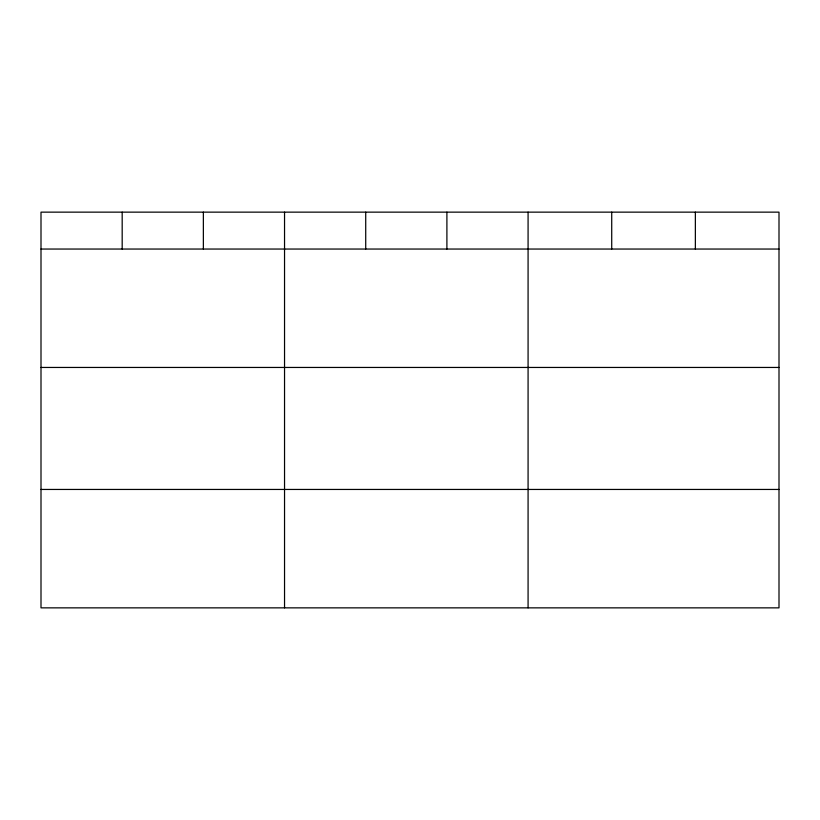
<?xml version="1.0" encoding="UTF-8"?>
<svg xmlns="http://www.w3.org/2000/svg" width="820" height="820" viewBox="0 0 820 820"><rect width="100%" height="100%" fill="white"/><g stroke="black" fill="none" stroke-linecap="round" stroke-linejoin="round"><path stroke-width="1.23" d="M779 249.044L779 607.856L41 607.856L41 212.144L779 212.144L779 249.044L41 249.044M41 367.452L779 367.452M41 489.448L779 489.448M695.36 212.144L695.36 249.044M611.72 212.144L611.72 249.044M528.08 212.144L528.08 607.856M446.9 212.144L446.9 249.044M365.72 212.144L365.72 249.044M284.54 212.144L284.54 607.856M203.36 212.144L203.36 249.044M122.18 212.144L122.18 249.044"/></g></svg>
